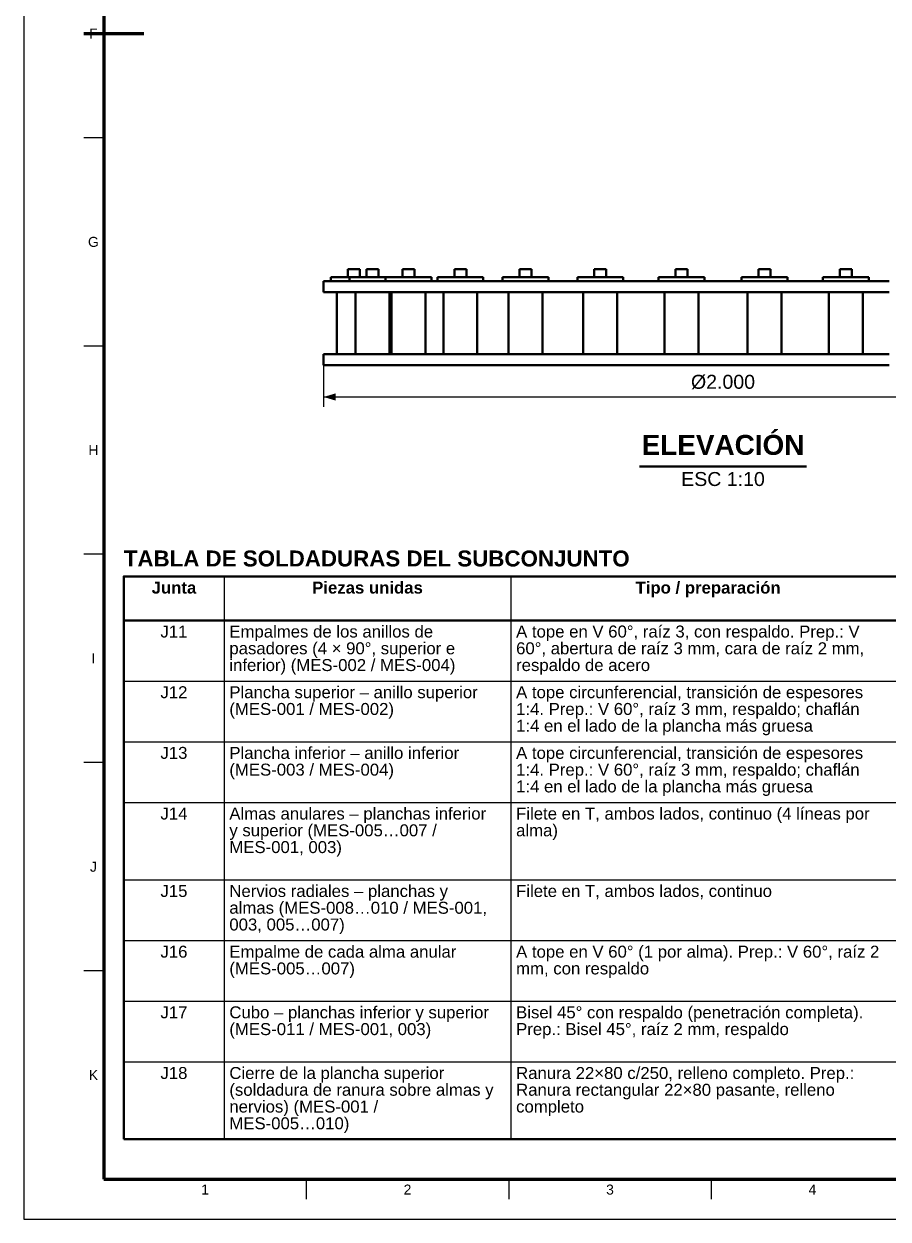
# Model space of a CAD drawing. Header units: millimetres. Extents: x 0 to 841, y 0 to 594.
# Drawn here: x 0 to 216.3, y 0 to 299.4 of the extents above; entities that cross this region are included whole.
import ezdxf
from ezdxf.enums import TextEntityAlignment as Align

# ---------------------------------------------------------------- set-up
doc = ezdxf.new("R2010")
doc.units = ezdxf.units.MM
for name, color, linetype, lineweight in [('COTA', 7, 'CONTINUOUS', 25), ('FINA', 7, 'CONTINUOUS', 25), ('MARCO', 7, 'CONTINUOUS', 70), ('TXT', 7, 'CONTINUOUS', 25), ('VIS', 7, 'CONTINUOUS', 50)]:
    doc.layers.add(name, color=color, linetype=linetype, lineweight=lineweight)
doc.styles.add('STD', font='LiberationSans-Regular.ttf')
doc.styles.add('STDB', font='LiberationSans-Bold.ttf')

msp = doc.modelspace()

# ---------------------------------------------------------------- linework, layer by layer
at = {"layer": 'COTA'}
for p, q in [((75.02, 215.16), (75.02, 203.46)), ((75.02, 205.96), (275.02, 205.96))]:
    msp.add_line(p, q, dxfattribs=at)
msp.add_solid([(75.02, 205.96), (78.02, 205.06), (78.02, 206.86)], dxfattribs=at)
at = {"layer": 'FINA'}
for p, q in [((20, 270.91), (15, 270.91)), ((20, 218.73), (15, 218.73)), ((20, 166.55), (15, 166.55)), ((50.13, 161), (50.13, 20)), ((121.92, 161), (121.92, 20)), ((25, 150), (646, 150)), ((25, 134.8), (646, 134.8)), ((25, 119.6), (646, 119.6)), ((20, 114.36), (15, 114.36)), ((25, 104.4), (646, 104.4)), ((25, 85), (646, 85)), ((25, 69.8), (646, 69.8)), ((20, 62.18), (15, 62.18)), ((25, 54.6), (646, 54.6)), ((25, 39.4), (646, 39.4)), ((70.69, 10), (70.69, 5)), ((121.38, 10), (121.38, 5)), ((172.06, 10), (172.06, 5))]:
    msp.add_line(p, q, dxfattribs=at)
msp.add_lwpolyline([(0, 0), (841, 0), (841, 594), (0, 594)], close=True, dxfattribs=at)
at = {"layer": 'MARCO'}
msp.add_line((15, 297), (30, 297), dxfattribs=at)
msp.add_lwpolyline([(20, 10), (831, 10), (831, 584), (20, 584)], close=True, dxfattribs=at)
at = {"layer": 'VIS'}
for p, q in [((154.09, 188.56), (195.95, 188.56)), ((25, 161), (25, 20)), ((25, 20), (646, 20))]:
    msp.add_line(p, q, dxfattribs=at)
for points in [[(81.1, 237.96), (81.22, 237.96), (81.34, 237.96), (81.46, 237.96), (81.58, 237.96), (81.7, 237.96), (81.82, 237.96), (81.94, 237.96), (82.06, 237.96), (82.18, 237.96), (82.3, 237.96), (82.42, 237.96), (82.54, 237.96), (82.66, 237.96), (82.78, 237.96), (82.9, 237.96), (83.02, 237.96), (83.14, 237.96), (83.26, 237.96), (83.38, 237.96), (83.5, 237.96), (83.62, 237.96), (83.74, 237.96), (83.86, 237.96), (83.98, 237.96), (84.1, 237.96)], [(81.1, 237.96), (81.1, 235.96)], [(81.1, 237.96), (81.1, 235.96)], [(84.1, 235.96), (84.1, 237.96)], [(84.1, 235.96), (84.1, 237.96)], [(85.74, 237.96), (85.86, 237.96), (85.98, 237.96), (86.1, 237.96), (86.22, 237.96), (86.34, 237.96), (86.46, 237.96), (86.58, 237.96), (86.7, 237.96), (86.82, 237.96), (86.94, 237.96), (87.06, 237.96), (87.18, 237.96), (87.3, 237.96), (87.42, 237.96), (87.54, 237.96), (87.66, 237.96), (87.78, 237.96), (87.9, 237.96), (88.02, 237.96), (88.14, 237.96), (88.26, 237.96), (88.38, 237.96), (88.5, 237.96), (88.62, 237.96), (88.74, 237.96)], [(85.74, 237.96), (85.74, 235.96)], [(88.74, 235.96), (88.74, 237.96)], [(94.77, 237.96), (94.89, 237.96), (95.01, 237.96), (95.13, 237.96), (95.25, 237.96), (95.37, 237.96), (95.49, 237.96), (95.61, 237.96), (95.73, 237.96), (95.85, 237.96), (95.97, 237.96), (96.09, 237.96), (96.21, 237.96), (96.33, 237.96), (96.45, 237.96), (96.57, 237.96), (96.69, 237.96), (96.81, 237.96), (96.93, 237.96), (97.05, 237.96), (97.17, 237.96), (97.29, 237.96), (97.41, 237.96), (97.53, 237.96), (97.65, 237.96), (97.77, 237.96)], [(94.77, 237.96), (94.77, 235.96)], [(97.77, 235.96), (97.77, 237.96)], [(107.76, 237.96), (107.88, 237.96), (108, 237.96), (108.12, 237.96), (108.24, 237.96), (108.36, 237.96), (108.48, 237.96), (108.6, 237.96), (108.72, 237.96), (108.84, 237.96), (108.96, 237.96), (109.08, 237.96), (109.2, 237.96), (109.32, 237.96), (109.44, 237.96), (109.56, 237.96), (109.68, 237.96), (109.8, 237.96), (109.92, 237.96), (110.04, 237.96), (110.16, 237.96), (110.28, 237.96), (110.4, 237.96), (110.52, 237.96), (110.64, 237.96), (110.76, 237.96)], [(107.76, 237.96), (107.76, 235.96)], [(110.76, 235.96), (110.76, 237.96)], [(124.04, 237.96), (124.16, 237.96), (124.28, 237.96), (124.4, 237.96), (124.52, 237.96), (124.64, 237.96), (124.76, 237.96), (124.88, 237.96), (125, 237.96), (125.12, 237.96), (125.24, 237.96), (125.36, 237.96), (125.48, 237.96), (125.6, 237.96), (125.72, 237.96), (125.84, 237.96), (125.96, 237.96), (126.08, 237.96), (126.2, 237.96), (126.32, 237.96), (126.44, 237.96), (126.56, 237.96), (126.68, 237.96), (126.8, 237.96), (126.92, 237.96), (127.04, 237.96)], [(124.04, 237.96), (124.04, 235.96)], [(127.04, 235.96), (127.04, 237.96)], [(142.8, 237.96), (142.92, 237.96), (143.04, 237.96), (143.16, 237.96), (143.28, 237.96), (143.4, 237.96), (143.52, 237.96), (143.64, 237.96), (143.76, 237.96), (143.88, 237.96), (144, 237.96), (144.12, 237.96), (144.24, 237.96), (144.36, 237.96), (144.48, 237.96), (144.6, 237.96), (144.72, 237.96), (144.84, 237.96), (144.96, 237.96), (145.08, 237.96), (145.2, 237.96), (145.32, 237.96), (145.44, 237.96), (145.56, 237.96), (145.68, 237.96), (145.8, 237.96)], [(142.8, 237.96), (142.8, 235.96)], [(145.8, 235.96), (145.8, 237.96)], [(163.11, 237.96), (163.23, 237.96), (163.35, 237.96), (163.47, 237.96), (163.59, 237.96), (163.71, 237.96), (163.83, 237.96), (163.95, 237.96), (164.07, 237.96), (164.19, 237.96), (164.31, 237.96), (164.43, 237.96), (164.55, 237.96), (164.67, 237.96), (164.79, 237.96), (164.91, 237.96), (165.03, 237.96), (165.15, 237.96), (165.27, 237.96), (165.39, 237.96), (165.51, 237.96), (165.63, 237.96), (165.75, 237.96), (165.87, 237.96), (165.99, 237.96), (166.11, 237.96)], [(163.11, 237.96), (163.11, 235.96)], [(166.11, 235.96), (166.11, 237.96)], [(183.93, 237.96), (184.05, 237.96), (184.17, 237.96), (184.29, 237.96), (184.41, 237.96), (184.53, 237.96), (184.65, 237.96), (184.77, 237.96), (184.89, 237.96), (185.01, 237.96), (185.13, 237.96), (185.25, 237.96), (185.37, 237.96), (185.49, 237.96), (185.61, 237.96), (185.73, 237.96), (185.85, 237.96), (185.97, 237.96), (186.09, 237.96), (186.21, 237.96), (186.33, 237.96), (186.45, 237.96), (186.57, 237.96), (186.69, 237.96), (186.81, 237.96), (186.93, 237.96)], [(183.93, 237.96), (183.93, 235.96)], [(186.93, 235.96), (186.93, 237.96)], [(204.24, 237.96), (204.36, 237.96), (204.48, 237.96), (204.6, 237.96), (204.72, 237.96), (204.84, 237.96), (204.96, 237.96), (205.08, 237.96), (205.2, 237.96), (205.32, 237.96), (205.44, 237.96), (205.56, 237.96), (205.68, 237.96), (205.8, 237.96), (205.92, 237.96), (206.04, 237.96), (206.16, 237.96), (206.28, 237.96), (206.4, 237.96), (206.52, 237.96), (206.64, 237.96), (206.76, 237.96), (206.88, 237.96), (207, 237.96), (207.12, 237.96), (207.24, 237.96)], [(204.24, 237.96), (204.24, 235.96)], [(207.24, 235.96), (207.24, 237.96)], [(75.02, 234.96), (75.42, 234.96), (75.82, 234.96), (76.22, 234.96), (76.62, 234.96), (77.02, 234.96), (77.42, 234.96), (77.82, 234.96), (78.22, 234.96), (78.62, 234.96), (79.02, 234.96), (79.42, 234.96), (79.82, 234.96), (80.22, 234.96), (80.62, 234.96), (81.02, 234.96), (81.42, 234.96), (81.82, 234.96), (82.22, 234.96), (82.62, 234.96), (83.02, 234.96), (83.42, 234.96), (83.82, 234.96), (84.22, 234.96), (84.62, 234.96), (85.02, 234.96), (85.42, 234.96), (85.82, 234.96), (86.22, 234.96), (86.62, 234.96), (87.02, 234.96), (87.42, 234.96), (87.82, 234.96), (88.22, 234.96), (88.62, 234.96), (89.02, 234.96), (89.42, 234.96), (89.82, 234.96), (90.22, 234.96), (90.62, 234.96), (91.02, 234.96), (91.42, 234.96), (91.82, 234.96), (92.22, 234.96), (92.62, 234.96), (93.02, 234.96), (93.42, 234.96), (93.82, 234.96), (94.22, 234.96), (94.62, 234.96), (95.02, 234.96), (95.42, 234.96), (95.82, 234.96), (96.22, 234.96), (96.62, 234.96), (97.02, 234.96), (97.42, 234.96), (97.82, 234.96), (98.22, 234.96), (98.62, 234.96), (99.02, 234.96), (99.42, 234.96), (99.82, 234.96), (100.22, 234.96), (100.62, 234.96), (101.02, 234.96), (101.42, 234.96), (101.82, 234.96), (102.22, 234.96), (102.62, 234.96), (103.02, 234.96), (103.42, 234.96), (103.82, 234.96), (104.22, 234.96), (104.62, 234.96), (105.02, 234.96), (105.42, 234.96), (105.82, 234.96), (106.22, 234.96), (106.62, 234.96), (107.02, 234.96), (107.42, 234.96), (107.82, 234.96), (108.22, 234.96), (108.62, 234.96), (109.02, 234.96), (109.42, 234.96), (109.82, 234.96), (110.22, 234.96), (110.62, 234.96), (111.02, 234.96), (111.42, 234.96), (111.82, 234.96), (112.22, 234.96), (112.62, 234.96), (113.02, 234.96), (113.42, 234.96), (113.82, 234.96), (114.22, 234.96), (114.62, 234.96), (115.02, 234.96), (115.42, 234.96), (115.82, 234.96), (116.22, 234.96), (116.62, 234.96), (117.02, 234.96), (117.42, 234.96), (117.82, 234.96), (118.22, 234.96), (118.62, 234.96), (119.02, 234.96), (119.42, 234.96), (119.82, 234.96), (120.22, 234.96), (120.62, 234.96), (121.02, 234.96), (121.42, 234.96), (121.82, 234.96), (122.22, 234.96), (122.62, 234.96), (123.02, 234.96), (123.42, 234.96), (123.82, 234.96), (124.22, 234.96), (124.62, 234.96), (125.02, 234.96), (125.42, 234.96), (125.82, 234.96), (126.22, 234.96), (126.62, 234.96), (127.02, 234.96), (127.42, 234.96), (127.82, 234.96), (128.22, 234.96), (128.62, 234.96), (129.02, 234.96), (129.42, 234.96), (129.82, 234.96), (130.22, 234.96), (130.62, 234.96), (131.02, 234.96), (131.42, 234.96), (131.82, 234.96), (132.22, 234.96), (132.62, 234.96), (133.02, 234.96), (133.42, 234.96), (133.82, 234.96), (134.22, 234.96), (134.62, 234.96), (135.02, 234.96), (135.42, 234.96), (135.82, 234.96), (136.22, 234.96), (136.62, 234.96), (137.02, 234.96), (137.42, 234.96), (137.82, 234.96), (138.22, 234.96), (138.62, 234.96), (139.02, 234.96), (139.42, 234.96), (139.82, 234.96), (140.22, 234.96), (140.62, 234.96), (141.02, 234.96), (141.42, 234.96), (141.82, 234.96), (142.22, 234.96), (142.62, 234.96), (143.02, 234.96), (143.42, 234.96), (143.82, 234.96), (144.22, 234.96), (144.62, 234.96), (145.02, 234.96), (145.42, 234.96), (145.82, 234.96), (146.22, 234.96), (146.62, 234.96), (147.02, 234.96), (147.42, 234.96), (147.82, 234.96), (148.22, 234.96), (148.62, 234.96), (149.02, 234.96), (149.42, 234.96), (149.82, 234.96), (150.22, 234.96), (150.62, 234.96), (151.02, 234.96), (151.42, 234.96), (151.82, 234.96), (152.22, 234.96), (152.62, 234.96), (153.02, 234.96), (153.42, 234.96), (153.82, 234.96), (154.22, 234.96), (154.62, 234.96), (155.02, 234.96), (155.42, 234.96), (155.82, 234.96), (156.22, 234.96), (156.62, 234.96), (157.02, 234.96), (157.42, 234.96), (157.82, 234.96), (158.22, 234.96), (158.62, 234.96), (159.02, 234.96), (159.42, 234.96), (159.82, 234.96), (160.22, 234.96), (160.62, 234.96), (161.02, 234.96), (161.42, 234.96), (161.82, 234.96), (162.22, 234.96), (162.62, 234.96), (163.02, 234.96), (163.42, 234.96), (163.82, 234.96), (164.22, 234.96), (164.62, 234.96), (165.02, 234.96), (165.42, 234.96), (165.82, 234.96), (166.22, 234.96), (166.62, 234.96), (167.02, 234.96), (167.42, 234.96), (167.82, 234.96), (168.22, 234.96), (168.62, 234.96), (169.02, 234.96), (169.42, 234.96), (169.82, 234.96), (170.22, 234.96), (170.62, 234.96), (171.02, 234.96), (171.42, 234.96), (171.82, 234.96), (172.22, 234.96), (172.62, 234.96), (173.02, 234.96), (173.42, 234.96), (173.82, 234.96), (174.22, 234.96), (174.62, 234.96), (175.02, 234.96), (175.42, 234.96), (175.82, 234.96), (176.22, 234.96), (176.62, 234.96), (177.02, 234.96), (177.42, 234.96), (177.82, 234.96), (178.22, 234.96), (178.62, 234.96), (179.02, 234.96), (179.42, 234.96), (179.82, 234.96), (180.22, 234.96), (180.62, 234.96), (181.02, 234.96), (181.42, 234.96), (181.82, 234.96), (182.22, 234.96), (182.62, 234.96), (183.02, 234.96), (183.42, 234.96), (183.82, 234.96), (184.22, 234.96), (184.62, 234.96), (185.02, 234.96), (185.42, 234.96), (185.82, 234.96), (186.22, 234.96), (186.62, 234.96), (187.02, 234.96), (187.42, 234.96), (187.82, 234.96), (188.22, 234.96), (188.62, 234.96), (189.02, 234.96), (189.42, 234.96), (189.82, 234.96), (190.22, 234.96), (190.62, 234.96), (191.02, 234.96), (191.42, 234.96), (191.82, 234.96), (192.22, 234.96), (192.62, 234.96), (193.02, 234.96), (193.42, 234.96), (193.82, 234.96), (194.22, 234.96), (194.62, 234.96), (195.02, 234.96), (195.42, 234.96), (195.82, 234.96), (196.22, 234.96), (196.62, 234.96), (197.02, 234.96), (197.42, 234.96), (197.82, 234.96), (198.22, 234.96), (198.62, 234.96), (199.02, 234.96), (199.42, 234.96), (199.82, 234.96), (200.22, 234.96), (200.62, 234.96), (201.02, 234.96), (201.42, 234.96), (201.82, 234.96), (202.22, 234.96), (202.62, 234.96), (203.02, 234.96), (203.42, 234.96), (203.82, 234.96), (204.22, 234.96), (204.62, 234.96), (205.02, 234.96), (205.42, 234.96), (205.82, 234.96), (206.22, 234.96), (206.62, 234.96), (207.02, 234.96), (207.42, 234.96), (207.82, 234.96), (208.22, 234.96), (208.62, 234.96), (209.02, 234.96), (209.42, 234.96), (209.82, 234.96), (210.22, 234.96), (210.62, 234.96), (211.02, 234.96), (211.42, 234.96), (211.82, 234.96), (212.22, 234.96), (212.62, 234.96), (213.02, 234.96), (213.42, 234.96), (213.82, 234.96), (214.22, 234.96), (214.62, 234.96), (215.02, 234.96), (215.42, 234.96), (215.82, 234.96), (216.22, 234.96), (216.62, 234.96)], [(75.02, 234.96), (75.02, 232.26)], [(76.85, 235.96), (76.98, 235.96), (77.1, 235.96), (77.22, 235.96), (77.34, 235.96), (77.46, 235.96), (77.59, 235.96), (77.71, 235.96), (77.83, 235.96), (77.95, 235.96), (78.07, 235.96), (78.2, 235.96), (78.32, 235.96), (78.44, 235.96), (78.56, 235.96), (78.68, 235.96), (78.81, 235.96), (78.93, 235.96), (79.05, 235.96), (79.17, 235.96), (79.29, 235.96), (79.42, 235.96), (79.54, 235.96), (79.66, 235.96), (79.78, 235.96), (79.9, 235.96), (80.03, 235.96), (80.15, 235.96), (80.27, 235.96), (80.39, 235.96), (80.51, 235.96), (80.64, 235.96), (80.76, 235.96), (80.88, 235.96), (81, 235.96), (81.12, 235.96), (81.24, 235.96), (81.37, 235.96), (81.49, 235.96)], [(76.85, 235.96), (76.85, 234.96)], [(76.85, 235.96), (76.85, 234.96)], [(81.49, 235.96), (81.61, 235.96), (81.73, 235.96), (81.85, 235.96), (81.97, 235.96), (82.09, 235.96), (82.21, 235.96), (82.33, 235.96), (82.45, 235.96), (82.57, 235.96), (82.69, 235.96), (82.81, 235.96), (82.93, 235.96), (83.05, 235.96), (83.18, 235.96), (83.3, 235.96), (83.42, 235.96), (83.54, 235.96), (83.66, 235.96), (83.78, 235.96), (83.9, 235.96), (84.02, 235.96), (84.14, 235.96), (84.26, 235.96), (84.38, 235.96), (84.5, 235.96), (84.62, 235.96), (84.74, 235.96), (84.86, 235.96), (84.98, 235.96), (85.1, 235.96), (85.22, 235.96), (85.34, 235.96), (85.46, 235.96), (85.58, 235.96), (85.71, 235.96), (85.83, 235.96), (85.95, 235.96), (86.07, 235.96), (86.19, 235.96), (86.31, 235.96), (86.43, 235.96), (86.55, 235.96), (86.67, 235.96), (86.79, 235.96), (86.91, 235.96), (87.03, 235.96), (87.15, 235.96), (87.27, 235.96), (87.39, 235.96), (87.51, 235.96), (87.63, 235.96), (87.75, 235.96), (87.87, 235.96), (87.99, 235.96), (88.11, 235.96), (88.24, 235.96), (88.36, 235.96), (88.48, 235.96), (88.6, 235.96), (88.72, 235.96), (88.84, 235.96), (88.96, 235.96), (89.08, 235.96), (89.2, 235.96), (89.32, 235.96), (89.44, 235.96), (89.56, 235.96), (89.68, 235.96), (89.8, 235.96), (89.92, 235.96), (90.04, 235.96), (90.16, 235.96), (90.28, 235.96), (90.4, 235.96), (90.52, 235.96)], [(81.49, 235.96), (81.49, 234.96)], [(90.52, 235.96), (90.65, 235.96), (90.77, 235.96), (90.89, 235.96), (91.01, 235.96), (91.13, 235.96), (91.25, 235.96), (91.37, 235.96), (91.49, 235.96), (91.61, 235.96), (91.74, 235.96), (91.86, 235.96), (91.98, 235.96), (92.1, 235.96), (92.22, 235.96), (92.34, 235.96), (92.46, 235.96), (92.58, 235.96), (92.7, 235.96), (92.82, 235.96), (92.95, 235.96), (93.07, 235.96), (93.19, 235.96), (93.31, 235.96), (93.43, 235.96), (93.55, 235.96), (93.67, 235.96), (93.79, 235.96), (93.91, 235.96), (94.04, 235.96), (94.16, 235.96), (94.28, 235.96), (94.4, 235.96), (94.52, 235.96), (94.64, 235.96), (94.76, 235.96), (94.88, 235.96), (95, 235.96), (95.12, 235.96), (95.25, 235.96), (95.37, 235.96), (95.49, 235.96), (95.61, 235.96), (95.73, 235.96), (95.85, 235.96), (95.97, 235.96), (96.09, 235.96), (96.21, 235.96), (96.34, 235.96), (96.46, 235.96), (96.58, 235.96), (96.7, 235.96), (96.82, 235.96), (96.94, 235.96), (97.06, 235.96), (97.18, 235.96), (97.3, 235.96), (97.42, 235.96), (97.55, 235.96), (97.67, 235.96), (97.79, 235.96), (97.91, 235.96), (98.03, 235.96), (98.15, 235.96), (98.27, 235.96), (98.39, 235.96), (98.51, 235.96), (98.64, 235.96), (98.76, 235.96), (98.88, 235.96), (99, 235.96), (99.12, 235.96), (99.24, 235.96), (99.36, 235.96), (99.48, 235.96), (99.6, 235.96), (99.72, 235.96), (99.85, 235.96), (99.97, 235.96), (100.09, 235.96), (100.21, 235.96), (100.33, 235.96), (100.45, 235.96), (100.57, 235.96), (100.69, 235.96), (100.81, 235.96), (100.94, 235.96), (101.06, 235.96), (101.18, 235.96), (101.3, 235.96), (101.42, 235.96), (101.54, 235.96), (101.66, 235.96), (101.78, 235.96), (101.9, 235.96), (102.02, 235.96)], [(90.52, 235.96), (90.52, 234.96)], [(102.02, 234.96), (102.02, 235.96)], [(103.51, 235.96), (103.63, 235.96), (103.75, 235.96), (103.87, 235.96), (103.99, 235.96), (104.11, 235.96), (104.24, 235.96), (104.36, 235.96), (104.48, 235.96), (104.6, 235.96), (104.72, 235.96), (104.84, 235.96), (104.96, 235.96), (105.08, 235.96), (105.2, 235.96), (105.32, 235.96), (105.45, 235.96), (105.57, 235.96), (105.69, 235.96), (105.81, 235.96), (105.93, 235.96), (106.05, 235.96), (106.17, 235.96), (106.29, 235.96), (106.41, 235.96), (106.54, 235.96), (106.66, 235.96), (106.78, 235.96), (106.9, 235.96), (107.02, 235.96), (107.14, 235.96), (107.26, 235.96), (107.38, 235.96), (107.5, 235.96), (107.62, 235.96), (107.75, 235.96), (107.87, 235.96), (107.99, 235.96), (108.11, 235.96), (108.23, 235.96), (108.35, 235.96), (108.47, 235.96), (108.59, 235.96), (108.71, 235.96), (108.84, 235.96), (108.96, 235.96), (109.08, 235.96), (109.2, 235.96), (109.32, 235.96), (109.44, 235.96), (109.56, 235.96), (109.68, 235.96), (109.8, 235.96), (109.92, 235.96), (110.05, 235.96), (110.17, 235.96), (110.29, 235.96), (110.41, 235.96), (110.53, 235.96), (110.65, 235.96), (110.77, 235.96), (110.89, 235.96), (111.01, 235.96), (111.14, 235.96), (111.26, 235.96), (111.38, 235.96), (111.5, 235.96), (111.62, 235.96), (111.74, 235.96), (111.86, 235.96), (111.98, 235.96), (112.1, 235.96), (112.22, 235.96), (112.35, 235.96), (112.47, 235.96), (112.59, 235.96), (112.71, 235.96), (112.83, 235.96), (112.95, 235.96), (113.07, 235.96), (113.19, 235.96), (113.31, 235.96), (113.44, 235.96), (113.56, 235.96), (113.68, 235.96), (113.8, 235.96), (113.92, 235.96), (114.04, 235.96), (114.16, 235.96), (114.28, 235.96), (114.4, 235.96), (114.52, 235.96), (114.65, 235.96), (114.77, 235.96), (114.89, 235.96), (115.01, 235.96)], [(103.51, 235.96), (103.51, 234.96)], [(115.01, 234.96), (115.01, 235.96)], [(119.79, 235.96), (119.91, 235.96), (120.03, 235.96), (120.15, 235.96), (120.28, 235.96), (120.4, 235.96), (120.52, 235.96), (120.64, 235.96), (120.76, 235.96), (120.88, 235.96), (121, 235.96), (121.12, 235.96), (121.24, 235.96), (121.36, 235.96), (121.49, 235.96), (121.61, 235.96), (121.73, 235.96), (121.85, 235.96), (121.97, 235.96), (122.09, 235.96), (122.21, 235.96), (122.33, 235.96), (122.45, 235.96), (122.58, 235.96), (122.7, 235.96), (122.82, 235.96), (122.94, 235.96), (123.06, 235.96), (123.18, 235.96), (123.3, 235.96), (123.42, 235.96), (123.54, 235.96), (123.66, 235.96), (123.79, 235.96), (123.91, 235.96), (124.03, 235.96), (124.15, 235.96), (124.27, 235.96), (124.39, 235.96), (124.51, 235.96), (124.63, 235.96), (124.75, 235.96), (124.88, 235.96), (125, 235.96), (125.12, 235.96), (125.24, 235.96), (125.36, 235.96), (125.48, 235.96), (125.6, 235.96), (125.72, 235.96), (125.84, 235.96), (125.96, 235.96), (126.09, 235.96), (126.21, 235.96), (126.33, 235.96), (126.45, 235.96), (126.57, 235.96), (126.69, 235.96), (126.81, 235.96), (126.93, 235.96), (127.05, 235.96), (127.18, 235.96), (127.3, 235.96), (127.42, 235.96), (127.54, 235.96), (127.66, 235.96), (127.78, 235.96), (127.9, 235.96), (128.02, 235.96), (128.14, 235.96), (128.26, 235.96), (128.39, 235.96), (128.51, 235.96), (128.63, 235.96), (128.75, 235.96), (128.87, 235.96), (128.99, 235.96), (129.11, 235.96), (129.23, 235.96), (129.35, 235.96), (129.48, 235.96), (129.6, 235.96), (129.72, 235.96), (129.84, 235.96), (129.96, 235.96), (130.08, 235.96), (130.2, 235.96), (130.32, 235.96), (130.44, 235.96), (130.56, 235.96), (130.69, 235.96), (130.81, 235.96), (130.93, 235.96), (131.05, 235.96), (131.17, 235.96), (131.29, 235.96)], [(119.79, 235.96), (119.79, 234.96)], [(131.29, 234.96), (131.29, 235.96)], [(138.55, 235.96), (138.67, 235.96), (138.8, 235.96), (138.92, 235.96), (139.04, 235.96), (139.16, 235.96), (139.28, 235.96), (139.4, 235.96), (139.52, 235.96), (139.64, 235.96), (139.76, 235.96), (139.89, 235.96), (140.01, 235.96), (140.13, 235.96), (140.25, 235.96), (140.37, 235.96), (140.49, 235.96), (140.61, 235.96), (140.73, 235.96), (140.85, 235.96), (140.97, 235.96), (141.1, 235.96), (141.22, 235.96), (141.34, 235.96), (141.46, 235.96), (141.58, 235.96), (141.7, 235.96), (141.82, 235.96), (141.94, 235.96), (142.06, 235.96), (142.19, 235.96), (142.31, 235.96), (142.43, 235.96), (142.55, 235.96), (142.67, 235.96), (142.79, 235.96), (142.91, 235.96), (143.03, 235.96), (143.15, 235.96), (143.27, 235.96), (143.4, 235.96), (143.52, 235.96), (143.64, 235.96), (143.76, 235.96), (143.88, 235.96), (144, 235.96), (144.12, 235.96), (144.24, 235.96), (144.36, 235.96), (144.49, 235.96), (144.61, 235.96), (144.73, 235.96), (144.85, 235.96), (144.97, 235.96), (145.09, 235.96), (145.21, 235.96), (145.33, 235.96), (145.45, 235.96), (145.57, 235.96), (145.7, 235.96), (145.82, 235.96), (145.94, 235.96), (146.06, 235.96), (146.18, 235.96), (146.3, 235.96), (146.42, 235.96), (146.54, 235.96), (146.66, 235.96), (146.79, 235.96), (146.91, 235.96), (147.03, 235.96), (147.15, 235.96), (147.27, 235.96), (147.39, 235.96), (147.51, 235.96), (147.63, 235.96), (147.75, 235.96), (147.87, 235.96), (148, 235.96), (148.12, 235.96), (148.24, 235.96), (148.36, 235.96), (148.48, 235.96), (148.6, 235.96), (148.72, 235.96), (148.84, 235.96), (148.96, 235.96), (149.09, 235.96), (149.21, 235.96), (149.33, 235.96), (149.45, 235.96), (149.57, 235.96), (149.69, 235.96), (149.81, 235.96), (149.93, 235.96), (150.05, 235.96)], [(138.55, 235.96), (138.55, 234.96)], [(150.05, 234.96), (150.05, 235.96)], [(158.86, 235.96), (158.98, 235.96), (159.1, 235.96), (159.22, 235.96), (159.34, 235.96), (159.46, 235.96), (159.58, 235.96), (159.7, 235.96), (159.83, 235.96), (159.95, 235.96), (160.07, 235.96), (160.19, 235.96), (160.31, 235.96), (160.43, 235.96), (160.55, 235.96), (160.67, 235.96), (160.79, 235.96), (160.92, 235.96), (161.04, 235.96), (161.16, 235.96), (161.28, 235.96), (161.4, 235.96), (161.52, 235.96), (161.64, 235.96), (161.76, 235.96), (161.88, 235.96), (162, 235.96), (162.13, 235.96), (162.25, 235.96), (162.37, 235.96), (162.49, 235.96), (162.61, 235.96), (162.73, 235.96), (162.85, 235.96), (162.97, 235.96), (163.09, 235.96), (163.22, 235.96), (163.34, 235.96), (163.46, 235.96), (163.58, 235.96), (163.7, 235.96), (163.82, 235.96), (163.94, 235.96), (164.06, 235.96), (164.18, 235.96), (164.3, 235.96), (164.43, 235.96), (164.55, 235.96), (164.67, 235.96), (164.79, 235.96), (164.91, 235.96), (165.03, 235.96), (165.15, 235.96), (165.27, 235.96), (165.39, 235.96), (165.52, 235.96), (165.64, 235.96), (165.76, 235.96), (165.88, 235.96), (166, 235.96), (166.12, 235.96), (166.24, 235.96), (166.36, 235.96), (166.48, 235.96), (166.6, 235.96), (166.73, 235.96), (166.85, 235.96), (166.97, 235.96), (167.09, 235.96), (167.21, 235.96), (167.33, 235.96), (167.45, 235.96), (167.57, 235.96), (167.69, 235.96), (167.82, 235.96), (167.94, 235.96), (168.06, 235.96), (168.18, 235.96), (168.3, 235.96), (168.42, 235.96), (168.54, 235.96), (168.66, 235.96), (168.78, 235.96), (168.9, 235.96), (169.03, 235.96), (169.15, 235.96), (169.27, 235.96), (169.39, 235.96), (169.51, 235.96), (169.63, 235.96), (169.75, 235.96), (169.87, 235.96), (169.99, 235.96), (170.12, 235.96), (170.24, 235.96), (170.36, 235.96)], [(158.86, 235.96), (158.86, 234.96)], [(170.36, 234.96), (170.36, 235.96)], [(179.68, 235.96), (179.8, 235.96), (179.92, 235.96), (180.05, 235.96), (180.17, 235.96), (180.29, 235.96), (180.41, 235.96), (180.53, 235.96), (180.65, 235.96), (180.77, 235.96), (180.89, 235.96), (181.01, 235.96), (181.14, 235.96), (181.26, 235.96), (181.38, 235.96), (181.5, 235.96), (181.62, 235.96), (181.74, 235.96), (181.86, 235.96), (181.98, 235.96), (182.1, 235.96), (182.22, 235.96), (182.35, 235.96), (182.47, 235.96), (182.59, 235.96), (182.71, 235.96), (182.83, 235.96), (182.95, 235.96), (183.07, 235.96), (183.19, 235.96), (183.31, 235.96), (183.44, 235.96), (183.56, 235.96), (183.68, 235.96), (183.8, 235.96), (183.92, 235.96), (184.04, 235.96), (184.16, 235.96), (184.28, 235.96), (184.4, 235.96), (184.52, 235.96), (184.65, 235.96), (184.77, 235.96), (184.89, 235.96), (185.01, 235.96), (185.13, 235.96), (185.25, 235.96), (185.37, 235.96), (185.49, 235.96), (185.61, 235.96), (185.74, 235.96), (185.86, 235.96), (185.98, 235.96), (186.1, 235.96), (186.22, 235.96), (186.34, 235.96), (186.46, 235.96), (186.58, 235.96), (186.7, 235.96), (186.82, 235.96), (186.95, 235.96), (187.07, 235.96), (187.19, 235.96), (187.31, 235.96), (187.43, 235.96), (187.55, 235.96), (187.67, 235.96), (187.79, 235.96), (187.91, 235.96), (188.04, 235.96), (188.16, 235.96), (188.28, 235.96), (188.4, 235.96), (188.52, 235.96), (188.64, 235.96), (188.76, 235.96), (188.88, 235.96), (189, 235.96), (189.12, 235.96), (189.25, 235.96), (189.37, 235.96), (189.49, 235.96), (189.61, 235.96), (189.73, 235.96), (189.85, 235.96), (189.97, 235.96), (190.09, 235.96), (190.21, 235.96), (190.34, 235.96), (190.46, 235.96), (190.58, 235.96), (190.7, 235.96), (190.82, 235.96), (190.94, 235.96), (191.06, 235.96), (191.18, 235.96)], [(179.68, 235.96), (179.68, 234.96)], [(191.18, 234.96), (191.18, 235.96)], [(199.99, 235.96), (200.11, 235.96), (200.23, 235.96), (200.35, 235.96), (200.47, 235.96), (200.59, 235.96), (200.71, 235.96), (200.83, 235.96), (200.95, 235.96), (201.08, 235.96), (201.2, 235.96), (201.32, 235.96), (201.44, 235.96), (201.56, 235.96), (201.68, 235.96), (201.8, 235.96), (201.92, 235.96), (202.04, 235.96), (202.16, 235.96), (202.29, 235.96), (202.41, 235.96), (202.53, 235.96), (202.65, 235.96), (202.77, 235.96), (202.89, 235.96), (203.01, 235.96), (203.13, 235.96), (203.25, 235.96), (203.38, 235.96), (203.5, 235.96), (203.62, 235.96), (203.74, 235.96), (203.86, 235.96), (203.98, 235.96), (204.1, 235.96), (204.22, 235.96), (204.34, 235.96), (204.46, 235.96), (204.59, 235.96), (204.71, 235.96), (204.83, 235.96), (204.95, 235.96), (205.07, 235.96), (205.19, 235.96), (205.31, 235.96), (205.43, 235.96), (205.55, 235.96), (205.68, 235.96), (205.8, 235.96), (205.92, 235.96), (206.04, 235.96), (206.16, 235.96), (206.28, 235.96), (206.4, 235.96), (206.52, 235.96), (206.64, 235.96), (206.76, 235.96), (206.89, 235.96), (207.01, 235.96), (207.13, 235.96), (207.25, 235.96), (207.37, 235.96), (207.49, 235.96), (207.61, 235.96), (207.73, 235.96), (207.85, 235.96), (207.98, 235.96), (208.1, 235.96), (208.22, 235.96), (208.34, 235.96), (208.46, 235.96), (208.58, 235.96), (208.7, 235.96), (208.82, 235.96), (208.94, 235.96), (209.06, 235.96), (209.19, 235.96), (209.31, 235.96), (209.43, 235.96), (209.55, 235.96), (209.67, 235.96), (209.79, 235.96), (209.91, 235.96), (210.03, 235.96), (210.15, 235.96), (210.28, 235.96), (210.4, 235.96), (210.52, 235.96), (210.64, 235.96), (210.76, 235.96), (210.88, 235.96), (211, 235.96), (211.12, 235.96), (211.24, 235.96), (211.36, 235.96), (211.49, 235.96)], [(199.99, 235.96), (199.99, 234.96)], [(211.49, 234.96), (211.49, 235.96)], [(75.02, 232.26), (75.42, 232.26), (75.82, 232.26), (76.22, 232.26), (76.62, 232.26), (77.02, 232.26), (77.42, 232.26), (77.82, 232.26), (78.22, 232.26), (78.62, 232.26), (79.02, 232.26), (79.42, 232.26), (79.82, 232.26), (80.22, 232.26), (80.62, 232.26), (81.02, 232.26), (81.42, 232.26), (81.82, 232.26), (82.22, 232.26), (82.62, 232.26), (83.02, 232.26), (83.42, 232.26), (83.82, 232.26), (84.22, 232.26), (84.62, 232.26), (85.02, 232.26), (85.42, 232.26), (85.82, 232.26), (86.22, 232.26), (86.62, 232.26), (87.02, 232.26), (87.42, 232.26), (87.82, 232.26), (88.22, 232.26), (88.62, 232.26), (89.02, 232.26), (89.42, 232.26), (89.82, 232.26), (90.22, 232.26), (90.62, 232.26), (91.02, 232.26), (91.42, 232.26), (91.82, 232.26), (92.22, 232.26), (92.62, 232.26), (93.02, 232.26), (93.42, 232.26), (93.82, 232.26), (94.22, 232.26), (94.62, 232.26), (95.02, 232.26), (95.42, 232.26), (95.82, 232.26), (96.22, 232.26), (96.62, 232.26), (97.02, 232.26), (97.42, 232.26), (97.82, 232.26), (98.22, 232.26), (98.62, 232.26), (99.02, 232.26), (99.42, 232.26), (99.82, 232.26), (100.22, 232.26), (100.62, 232.26), (101.02, 232.26), (101.42, 232.26), (101.82, 232.26), (102.22, 232.26), (102.62, 232.26), (103.02, 232.26), (103.42, 232.26), (103.82, 232.26), (104.22, 232.26), (104.62, 232.26), (105.02, 232.26), (105.42, 232.26), (105.82, 232.26), (106.22, 232.26), (106.62, 232.26), (107.02, 232.26), (107.42, 232.26), (107.82, 232.26), (108.22, 232.26), (108.62, 232.26), (109.02, 232.26), (109.42, 232.26), (109.82, 232.26), (110.22, 232.26), (110.62, 232.26), (111.02, 232.26), (111.42, 232.26), (111.82, 232.26), (112.22, 232.26), (112.62, 232.26), (113.02, 232.26), (113.42, 232.26), (113.82, 232.26), (114.22, 232.26), (114.62, 232.26), (115.02, 232.26), (115.42, 232.26), (115.82, 232.26), (116.22, 232.26), (116.62, 232.26), (117.02, 232.26), (117.42, 232.26), (117.82, 232.26), (118.22, 232.26), (118.62, 232.26), (119.02, 232.26), (119.42, 232.26), (119.82, 232.26), (120.22, 232.26), (120.62, 232.26), (121.02, 232.26), (121.42, 232.26), (121.82, 232.26), (122.22, 232.26), (122.62, 232.26), (123.02, 232.26), (123.42, 232.26), (123.82, 232.26), (124.22, 232.26), (124.62, 232.26), (125.02, 232.26), (125.42, 232.26), (125.82, 232.26), (126.22, 232.26), (126.62, 232.26), (127.02, 232.26), (127.42, 232.26), (127.82, 232.26), (128.22, 232.26), (128.62, 232.26), (129.02, 232.26), (129.42, 232.26), (129.82, 232.26), (130.22, 232.26), (130.62, 232.26), (131.02, 232.26), (131.42, 232.26), (131.82, 232.26), (132.22, 232.26), (132.62, 232.26), (133.02, 232.26), (133.42, 232.26), (133.82, 232.26), (134.22, 232.26), (134.62, 232.26), (135.02, 232.26), (135.42, 232.26), (135.82, 232.26), (136.22, 232.26), (136.62, 232.26), (137.02, 232.26), (137.42, 232.26), (137.82, 232.26), (138.22, 232.26), (138.62, 232.26), (139.02, 232.26), (139.42, 232.26), (139.82, 232.26), (140.22, 232.26), (140.62, 232.26), (141.02, 232.26), (141.42, 232.26), (141.82, 232.26), (142.22, 232.26), (142.62, 232.26), (143.02, 232.26), (143.42, 232.26), (143.82, 232.26), (144.22, 232.26), (144.62, 232.26), (145.02, 232.26), (145.42, 232.26), (145.82, 232.26), (146.22, 232.26), (146.62, 232.26), (147.02, 232.26), (147.42, 232.26), (147.82, 232.26), (148.22, 232.26), (148.62, 232.26), (149.02, 232.26), (149.42, 232.26), (149.82, 232.26), (150.22, 232.26), (150.62, 232.26), (151.02, 232.26), (151.42, 232.26), (151.82, 232.26), (152.22, 232.26), (152.62, 232.26), (153.02, 232.26), (153.42, 232.26), (153.82, 232.26), (154.22, 232.26), (154.62, 232.26), (155.02, 232.26), (155.42, 232.26), (155.82, 232.26), (156.22, 232.26), (156.62, 232.26), (157.02, 232.26), (157.42, 232.26), (157.82, 232.26), (158.22, 232.26), (158.62, 232.26), (159.02, 232.26), (159.42, 232.26), (159.82, 232.26), (160.22, 232.26), (160.62, 232.26), (161.02, 232.26), (161.42, 232.26), (161.82, 232.26), (162.22, 232.26), (162.62, 232.26), (163.02, 232.26), (163.42, 232.26), (163.82, 232.26), (164.22, 232.26), (164.62, 232.26), (165.02, 232.26), (165.42, 232.26), (165.82, 232.26), (166.22, 232.26), (166.62, 232.26), (167.02, 232.26), (167.42, 232.26), (167.82, 232.26), (168.22, 232.26), (168.62, 232.26), (169.02, 232.26), (169.42, 232.26), (169.82, 232.26), (170.22, 232.26), (170.62, 232.26), (171.02, 232.26), (171.42, 232.26), (171.82, 232.26), (172.22, 232.26), (172.62, 232.26), (173.02, 232.26), (173.42, 232.26), (173.82, 232.26), (174.22, 232.26), (174.62, 232.26), (175.02, 232.26), (175.42, 232.26), (175.82, 232.26), (176.22, 232.26), (176.62, 232.26), (177.02, 232.26), (177.42, 232.26), (177.82, 232.26), (178.22, 232.26), (178.62, 232.26), (179.02, 232.26), (179.42, 232.26), (179.82, 232.26), (180.22, 232.26), (180.62, 232.26), (181.02, 232.26), (181.42, 232.26), (181.82, 232.26), (182.22, 232.26), (182.62, 232.26), (183.02, 232.26), (183.42, 232.26), (183.82, 232.26), (184.22, 232.26), (184.62, 232.26), (185.02, 232.26), (185.42, 232.26), (185.82, 232.26), (186.22, 232.26), (186.62, 232.26), (187.02, 232.26), (187.42, 232.26), (187.82, 232.26), (188.22, 232.26), (188.62, 232.26), (189.02, 232.26), (189.42, 232.26), (189.82, 232.26), (190.22, 232.26), (190.62, 232.26), (191.02, 232.26), (191.42, 232.26), (191.82, 232.26), (192.22, 232.26), (192.62, 232.26), (193.02, 232.26), (193.42, 232.26), (193.82, 232.26), (194.22, 232.26), (194.62, 232.26), (195.02, 232.26), (195.42, 232.26), (195.82, 232.26), (196.22, 232.26), (196.62, 232.26), (197.02, 232.26), (197.42, 232.26), (197.82, 232.26), (198.22, 232.26), (198.62, 232.26), (199.02, 232.26), (199.42, 232.26), (199.82, 232.26), (200.22, 232.26), (200.62, 232.26), (201.02, 232.26), (201.42, 232.26), (201.82, 232.26), (202.22, 232.26), (202.62, 232.26), (203.02, 232.26), (203.42, 232.26), (203.82, 232.26), (204.22, 232.26), (204.62, 232.26), (205.02, 232.26), (205.42, 232.26), (205.82, 232.26), (206.22, 232.26), (206.62, 232.26), (207.02, 232.26), (207.42, 232.26), (207.82, 232.26), (208.22, 232.26), (208.62, 232.26), (209.02, 232.26), (209.42, 232.26), (209.82, 232.26), (210.22, 232.26), (210.62, 232.26), (211.02, 232.26), (211.42, 232.26), (211.82, 232.26), (212.22, 232.26), (212.62, 232.26), (213.02, 232.26), (213.42, 232.26), (213.82, 232.26), (214.22, 232.26), (214.62, 232.26), (215.02, 232.26), (215.42, 232.26), (215.82, 232.26), (216.22, 232.26), (216.62, 232.26)], [(78.35, 232.26), (78.35, 216.66)], [(78.35, 232.26), (78.35, 216.66)], [(82.99, 232.26), (82.99, 216.66)], [(91.49, 216.66), (91.49, 232.26)], [(92.02, 232.26), (92.02, 216.66)], [(100.52, 216.66), (100.52, 232.26)], [(105.01, 232.26), (105.01, 216.66)], [(113.51, 216.66), (113.51, 232.26)], [(121.29, 232.26), (121.29, 216.66)], [(129.79, 216.66), (129.79, 232.26)], [(140.05, 232.26), (140.05, 216.66)], [(148.55, 216.66), (148.55, 232.26)], [(160.36, 232.26), (160.36, 216.66)], [(168.86, 216.66), (168.86, 232.26)], [(181.18, 232.26), (181.18, 216.66)], [(189.68, 216.66), (189.68, 232.26)], [(201.49, 232.26), (201.49, 216.66)], [(209.99, 216.66), (209.99, 232.26)], [(75.02, 216.66), (75.42, 216.66), (75.82, 216.66), (76.22, 216.66), (76.62, 216.66), (77.02, 216.66), (77.42, 216.66), (77.82, 216.66), (78.22, 216.66), (78.62, 216.66), (79.02, 216.66), (79.42, 216.66), (79.82, 216.66), (80.22, 216.66), (80.62, 216.66), (81.02, 216.66), (81.42, 216.66), (81.82, 216.66), (82.22, 216.66), (82.62, 216.66), (83.02, 216.66), (83.42, 216.66), (83.82, 216.66), (84.22, 216.66), (84.62, 216.66), (85.02, 216.66), (85.42, 216.66), (85.82, 216.66), (86.22, 216.66), (86.62, 216.66), (87.02, 216.66), (87.42, 216.66), (87.82, 216.66), (88.22, 216.66), (88.62, 216.66), (89.02, 216.66), (89.42, 216.66), (89.82, 216.66), (90.22, 216.66), (90.62, 216.66), (91.02, 216.66), (91.42, 216.66), (91.82, 216.66), (92.22, 216.66), (92.62, 216.66), (93.02, 216.66), (93.42, 216.66), (93.82, 216.66), (94.22, 216.66), (94.62, 216.66), (95.02, 216.66), (95.42, 216.66), (95.82, 216.66), (96.22, 216.66), (96.62, 216.66), (97.02, 216.66), (97.42, 216.66), (97.82, 216.66), (98.22, 216.66), (98.62, 216.66), (99.02, 216.66), (99.42, 216.66), (99.82, 216.66), (100.22, 216.66), (100.62, 216.66), (101.02, 216.66), (101.42, 216.66), (101.82, 216.66), (102.22, 216.66), (102.62, 216.66), (103.02, 216.66), (103.42, 216.66), (103.82, 216.66), (104.22, 216.66), (104.62, 216.66), (105.02, 216.66), (105.42, 216.66), (105.82, 216.66), (106.22, 216.66), (106.62, 216.66), (107.02, 216.66), (107.42, 216.66), (107.82, 216.66), (108.22, 216.66), (108.62, 216.66), (109.02, 216.66), (109.42, 216.66), (109.82, 216.66), (110.22, 216.66), (110.62, 216.66), (111.02, 216.66), (111.42, 216.66), (111.82, 216.66), (112.22, 216.66), (112.62, 216.66), (113.02, 216.66), (113.42, 216.66), (113.82, 216.66), (114.22, 216.66), (114.62, 216.66), (115.02, 216.66), (115.42, 216.66), (115.82, 216.66), (116.22, 216.66), (116.62, 216.66), (117.02, 216.66), (117.42, 216.66), (117.82, 216.66), (118.22, 216.66), (118.62, 216.66), (119.02, 216.66), (119.42, 216.66), (119.82, 216.66), (120.22, 216.66), (120.62, 216.66), (121.02, 216.66), (121.42, 216.66), (121.82, 216.66), (122.22, 216.66), (122.62, 216.66), (123.02, 216.66), (123.42, 216.66), (123.82, 216.66), (124.22, 216.66), (124.62, 216.66), (125.02, 216.66), (125.42, 216.66), (125.82, 216.66), (126.22, 216.66), (126.62, 216.66), (127.02, 216.66), (127.42, 216.66), (127.82, 216.66), (128.22, 216.66), (128.62, 216.66), (129.02, 216.66), (129.42, 216.66), (129.82, 216.66), (130.22, 216.66), (130.62, 216.66), (131.02, 216.66), (131.42, 216.66), (131.82, 216.66), (132.22, 216.66), (132.62, 216.66), (133.02, 216.66), (133.42, 216.66), (133.82, 216.66), (134.22, 216.66), (134.62, 216.66), (135.02, 216.66), (135.42, 216.66), (135.82, 216.66), (136.22, 216.66), (136.62, 216.66), (137.02, 216.66), (137.42, 216.66), (137.82, 216.66), (138.22, 216.66), (138.62, 216.66), (139.02, 216.66), (139.42, 216.66), (139.82, 216.66), (140.22, 216.66), (140.62, 216.66), (141.02, 216.66), (141.42, 216.66), (141.82, 216.66), (142.22, 216.66), (142.62, 216.66), (143.02, 216.66), (143.42, 216.66), (143.82, 216.66), (144.22, 216.66), (144.62, 216.66), (145.02, 216.66), (145.42, 216.66), (145.82, 216.66), (146.22, 216.66), (146.62, 216.66), (147.02, 216.66), (147.42, 216.66), (147.82, 216.66), (148.22, 216.66), (148.62, 216.66), (149.02, 216.66), (149.42, 216.66), (149.82, 216.66), (150.22, 216.66), (150.62, 216.66), (151.02, 216.66), (151.42, 216.66), (151.82, 216.66), (152.22, 216.66), (152.62, 216.66), (153.02, 216.66), (153.42, 216.66), (153.82, 216.66), (154.22, 216.66), (154.62, 216.66), (155.02, 216.66), (155.42, 216.66), (155.82, 216.66), (156.22, 216.66), (156.62, 216.66), (157.02, 216.66), (157.42, 216.66), (157.82, 216.66), (158.22, 216.66), (158.62, 216.66), (159.02, 216.66), (159.42, 216.66), (159.82, 216.66), (160.22, 216.66), (160.62, 216.66), (161.02, 216.66), (161.42, 216.66), (161.82, 216.66), (162.22, 216.66), (162.62, 216.66), (163.02, 216.66), (163.42, 216.66), (163.82, 216.66), (164.22, 216.66), (164.62, 216.66), (165.02, 216.66), (165.42, 216.66), (165.82, 216.66), (166.22, 216.66), (166.62, 216.66), (167.02, 216.66), (167.42, 216.66), (167.82, 216.66), (168.22, 216.66), (168.62, 216.66), (169.02, 216.66), (169.42, 216.66), (169.82, 216.66), (170.22, 216.66), (170.62, 216.66), (171.02, 216.66), (171.42, 216.66), (171.82, 216.66), (172.22, 216.66), (172.62, 216.66), (173.02, 216.66), (173.42, 216.66), (173.82, 216.66), (174.22, 216.66), (174.62, 216.66), (175.02, 216.66), (175.42, 216.66), (175.82, 216.66), (176.22, 216.66), (176.62, 216.66), (177.02, 216.66), (177.42, 216.66), (177.82, 216.66), (178.22, 216.66), (178.62, 216.66), (179.02, 216.66), (179.42, 216.66), (179.82, 216.66), (180.22, 216.66), (180.62, 216.66), (181.02, 216.66), (181.42, 216.66), (181.82, 216.66), (182.22, 216.66), (182.62, 216.66), (183.02, 216.66), (183.42, 216.66), (183.82, 216.66), (184.22, 216.66), (184.62, 216.66), (185.02, 216.66), (185.42, 216.66), (185.82, 216.66), (186.22, 216.66), (186.62, 216.66), (187.02, 216.66), (187.42, 216.66), (187.82, 216.66), (188.22, 216.66), (188.62, 216.66), (189.02, 216.66), (189.42, 216.66), (189.82, 216.66), (190.22, 216.66), (190.62, 216.66), (191.02, 216.66), (191.42, 216.66), (191.82, 216.66), (192.22, 216.66), (192.62, 216.66), (193.02, 216.66), (193.42, 216.66), (193.82, 216.66), (194.22, 216.66), (194.62, 216.66), (195.02, 216.66), (195.42, 216.66), (195.82, 216.66), (196.22, 216.66), (196.62, 216.66), (197.02, 216.66), (197.42, 216.66), (197.82, 216.66), (198.22, 216.66), (198.62, 216.66), (199.02, 216.66), (199.42, 216.66), (199.82, 216.66), (200.22, 216.66), (200.62, 216.66), (201.02, 216.66), (201.42, 216.66), (201.82, 216.66), (202.22, 216.66), (202.62, 216.66), (203.02, 216.66), (203.42, 216.66), (203.82, 216.66), (204.22, 216.66), (204.62, 216.66), (205.02, 216.66), (205.42, 216.66), (205.82, 216.66), (206.22, 216.66), (206.62, 216.66), (207.02, 216.66), (207.42, 216.66), (207.82, 216.66), (208.22, 216.66), (208.62, 216.66), (209.02, 216.66), (209.42, 216.66), (209.82, 216.66), (210.22, 216.66), (210.62, 216.66), (211.02, 216.66), (211.42, 216.66), (211.82, 216.66), (212.22, 216.66), (212.62, 216.66), (213.02, 216.66), (213.42, 216.66), (213.82, 216.66), (214.22, 216.66), (214.62, 216.66), (215.02, 216.66), (215.42, 216.66), (215.82, 216.66), (216.22, 216.66), (216.62, 216.66)], [(75.02, 216.66), (75.02, 213.96)], [(75.02, 213.96), (75.42, 213.96), (75.82, 213.96), (76.22, 213.96), (76.62, 213.96), (77.02, 213.96), (77.42, 213.96), (77.82, 213.96), (78.22, 213.96), (78.62, 213.96), (79.02, 213.96), (79.42, 213.96), (79.82, 213.96), (80.22, 213.96), (80.62, 213.96), (81.02, 213.96), (81.42, 213.96), (81.82, 213.96), (82.22, 213.96), (82.62, 213.96), (83.02, 213.96), (83.42, 213.96), (83.82, 213.96), (84.22, 213.96), (84.62, 213.96), (85.02, 213.96), (85.42, 213.96), (85.82, 213.96), (86.22, 213.96), (86.62, 213.96), (87.02, 213.96), (87.42, 213.96), (87.82, 213.96), (88.22, 213.96), (88.62, 213.96), (89.02, 213.96), (89.42, 213.96), (89.82, 213.96), (90.22, 213.96), (90.62, 213.96), (91.02, 213.96), (91.42, 213.96), (91.82, 213.96), (92.22, 213.96), (92.62, 213.96), (93.02, 213.96), (93.42, 213.96), (93.82, 213.96), (94.22, 213.96), (94.62, 213.96), (95.02, 213.96), (95.42, 213.96), (95.82, 213.96), (96.22, 213.96), (96.62, 213.96), (97.02, 213.96), (97.42, 213.96), (97.82, 213.96), (98.22, 213.96), (98.62, 213.96), (99.02, 213.96), (99.42, 213.96), (99.82, 213.96), (100.22, 213.96), (100.62, 213.96), (101.02, 213.96), (101.42, 213.96), (101.82, 213.96), (102.22, 213.96), (102.62, 213.96), (103.02, 213.96), (103.42, 213.96), (103.82, 213.96), (104.22, 213.96), (104.62, 213.96), (105.02, 213.96), (105.42, 213.96), (105.82, 213.96), (106.22, 213.96), (106.62, 213.96), (107.02, 213.96), (107.42, 213.96), (107.82, 213.96), (108.22, 213.96), (108.62, 213.96), (109.02, 213.96), (109.42, 213.96), (109.82, 213.96), (110.22, 213.96), (110.62, 213.96), (111.02, 213.96), (111.42, 213.96), (111.82, 213.96), (112.22, 213.96), (112.62, 213.96), (113.02, 213.96), (113.42, 213.96), (113.82, 213.96), (114.22, 213.96), (114.62, 213.96), (115.02, 213.96), (115.42, 213.96), (115.82, 213.96), (116.22, 213.96), (116.62, 213.96), (117.02, 213.96), (117.42, 213.96), (117.82, 213.96), (118.22, 213.96), (118.62, 213.96), (119.02, 213.96), (119.42, 213.96), (119.82, 213.96), (120.22, 213.96), (120.62, 213.96), (121.02, 213.96), (121.42, 213.96), (121.82, 213.96), (122.22, 213.96), (122.62, 213.96), (123.02, 213.96), (123.42, 213.96), (123.82, 213.96), (124.22, 213.96), (124.62, 213.96), (125.02, 213.96), (125.42, 213.96), (125.82, 213.96), (126.22, 213.96), (126.62, 213.96), (127.02, 213.96), (127.42, 213.96), (127.82, 213.96), (128.22, 213.96), (128.62, 213.96), (129.02, 213.96), (129.42, 213.96), (129.82, 213.96), (130.22, 213.96), (130.62, 213.96), (131.02, 213.96), (131.42, 213.96), (131.82, 213.96), (132.22, 213.96), (132.62, 213.96), (133.02, 213.96), (133.42, 213.96), (133.82, 213.96), (134.22, 213.96), (134.62, 213.96), (135.02, 213.96), (135.42, 213.96), (135.82, 213.96), (136.22, 213.96), (136.62, 213.96), (137.02, 213.96), (137.42, 213.96), (137.82, 213.96), (138.22, 213.96), (138.62, 213.96), (139.02, 213.96), (139.42, 213.96), (139.82, 213.96), (140.22, 213.96), (140.62, 213.96), (141.02, 213.96), (141.42, 213.96), (141.82, 213.96), (142.22, 213.96), (142.62, 213.96), (143.02, 213.96), (143.42, 213.96), (143.82, 213.96), (144.22, 213.96), (144.62, 213.96), (145.02, 213.96), (145.42, 213.96), (145.82, 213.96), (146.22, 213.96), (146.62, 213.96), (147.02, 213.96), (147.42, 213.96), (147.82, 213.96), (148.22, 213.96), (148.62, 213.96), (149.02, 213.96), (149.42, 213.96), (149.82, 213.96), (150.22, 213.96), (150.62, 213.96), (151.02, 213.96), (151.42, 213.96), (151.82, 213.96), (152.22, 213.96), (152.62, 213.96), (153.02, 213.96), (153.42, 213.96), (153.82, 213.96), (154.22, 213.96), (154.62, 213.96), (155.02, 213.96), (155.42, 213.96), (155.82, 213.96), (156.22, 213.96), (156.62, 213.96), (157.02, 213.96), (157.42, 213.96), (157.82, 213.96), (158.22, 213.96), (158.62, 213.96), (159.02, 213.96), (159.42, 213.96), (159.82, 213.96), (160.22, 213.96), (160.62, 213.96), (161.02, 213.96), (161.42, 213.96), (161.82, 213.96), (162.22, 213.96), (162.62, 213.96), (163.02, 213.96), (163.42, 213.96), (163.82, 213.96), (164.22, 213.96), (164.62, 213.96), (165.02, 213.96), (165.42, 213.96), (165.82, 213.96), (166.22, 213.96), (166.62, 213.96), (167.02, 213.96), (167.42, 213.96), (167.82, 213.96), (168.22, 213.96), (168.62, 213.96), (169.02, 213.96), (169.42, 213.96), (169.82, 213.96), (170.22, 213.96), (170.62, 213.96), (171.02, 213.96), (171.42, 213.96), (171.82, 213.96), (172.22, 213.96), (172.62, 213.96), (173.02, 213.96), (173.42, 213.96), (173.82, 213.96), (174.22, 213.96), (174.62, 213.96), (175.02, 213.96), (175.42, 213.96), (175.82, 213.96), (176.22, 213.96), (176.62, 213.96), (177.02, 213.96), (177.42, 213.96), (177.82, 213.96), (178.22, 213.96), (178.62, 213.96), (179.02, 213.96), (179.42, 213.96), (179.82, 213.96), (180.22, 213.96), (180.62, 213.96), (181.02, 213.96), (181.42, 213.96), (181.82, 213.96), (182.22, 213.96), (182.62, 213.96), (183.02, 213.96), (183.42, 213.96), (183.82, 213.96), (184.22, 213.96), (184.62, 213.96), (185.02, 213.96), (185.42, 213.96), (185.82, 213.96), (186.22, 213.96), (186.62, 213.96), (187.02, 213.96), (187.42, 213.96), (187.82, 213.96), (188.22, 213.96), (188.62, 213.96), (189.02, 213.96), (189.42, 213.96), (189.82, 213.96), (190.22, 213.96), (190.62, 213.96), (191.02, 213.96), (191.42, 213.96), (191.82, 213.96), (192.22, 213.96), (192.62, 213.96), (193.02, 213.96), (193.42, 213.96), (193.82, 213.96), (194.22, 213.96), (194.62, 213.96), (195.02, 213.96), (195.42, 213.96), (195.82, 213.96), (196.22, 213.96), (196.62, 213.96), (197.02, 213.96), (197.42, 213.96), (197.82, 213.96), (198.22, 213.96), (198.62, 213.96), (199.02, 213.96), (199.42, 213.96), (199.82, 213.96), (200.22, 213.96), (200.62, 213.96), (201.02, 213.96), (201.42, 213.96), (201.82, 213.96), (202.22, 213.96), (202.62, 213.96), (203.02, 213.96), (203.42, 213.96), (203.82, 213.96), (204.22, 213.96), (204.62, 213.96), (205.02, 213.96), (205.42, 213.96), (205.82, 213.96), (206.22, 213.96), (206.62, 213.96), (207.02, 213.96), (207.42, 213.96), (207.82, 213.96), (208.22, 213.96), (208.62, 213.96), (209.02, 213.96), (209.42, 213.96), (209.82, 213.96), (210.22, 213.96), (210.62, 213.96), (211.02, 213.96), (211.42, 213.96), (211.82, 213.96), (212.22, 213.96), (212.62, 213.96), (213.02, 213.96), (213.42, 213.96), (213.82, 213.96), (214.22, 213.96), (214.62, 213.96), (215.02, 213.96), (215.42, 213.96), (215.82, 213.96), (216.22, 213.96), (216.62, 213.96)]]:
    msp.add_lwpolyline(points, dxfattribs=at)
msp.add_lwpolyline([(25, 150), (646, 150), (646, 161), (25, 161)], close=True, dxfattribs=at)

# ---------------------------------------------------------------- texts
at = {"layer": 'TXT'}
for s, height, style, p in [('F', 2.5, 'STD', (17.4, 297)), ('G', 2.5, 'STD', (17.4, 244.82)), ('H', 2.5, 'STD', (17.4, 192.64)), ('Junta', 3, 'STDB', (37.56, 158.2)), ('Piezas unidas', 3, 'STDB', (86.02, 158.2)), ('Tipo / preparación', 3, 'STDB', (171.28, 158.2)), ('J11', 3, 'STD', (37.56, 147.2)), ('I', 2.5, 'STD', (17.4, 140.45)), ('J12', 3, 'STD', (37.56, 132)), ('J13', 3, 'STD', (37.56, 116.8)), ('J14', 3, 'STD', (37.56, 101.6)), ('J', 2.5, 'STD', (17.4, 88.27)), ('J15', 3, 'STD', (37.56, 82.2)), ('J16', 3, 'STD', (37.56, 67)), ('J17', 3, 'STD', (37.56, 51.8)), ('K', 2.5, 'STD', (17.4, 36.09)), ('J18', 3, 'STD', (37.56, 36.6)), ('1', 2.5, 'STD', (45.34, 7.4)), ('2', 2.5, 'STD', (96.03, 7.4)), ('3', 2.5, 'STD', (146.72, 7.4)), ('4', 2.5, 'STD', (197.41, 7.4))]:
    msp.add_text(s, height=height, dxfattribs=dict(at, style=style)).set_placement(p, align=Align.MIDDLE_CENTER)
for s, height, style, p in [('Ø2.000', 3.5, 'STD', (175.02, 206.96)), ('ELEVACIÓN', 5, 'STDB', (175.02, 189.96))]:
    msp.add_text(s, height=height, dxfattribs=dict(at, style=style)).set_placement(p, align=Align.BOTTOM_CENTER)
at = {"layer": 'TXT', "style": 'STD'}
msp.add_text('ESC 1:10', height=3.5, dxfattribs=at).set_placement((175.02, 187.16), align=Align.TOP_CENTER)
at = {"layer": 'TXT', "style": 'STDB'}
msp.add_text('TABLA DE SOLDADURAS DEL SUBCONJUNTO', height=4, dxfattribs=at).set_placement((25, 167.5), align=Align.TOP_LEFT)
at = {"layer": 'TXT', "style": 'STD'}
for s, p in [('Empalmes de los anillos de', (51.43, 147.2)), ('A tope en V 60°, raíz 3, con respaldo. Prep.: V', (123.22, 147.2)), ('pasadores (4 × 90°, superior e', (51.43, 143)), ('60°, abertura de raíz 3 mm, cara de raíz 2 mm,', (123.22, 143)), ('inferior) (MES-002 / MES-004)', (51.43, 138.8)), ('respaldo de acero', (123.22, 138.8)), ('Plancha superior – anillo superior', (51.43, 132)), ('A tope circunferencial, transición de espesores', (123.22, 132)), ('(MES-001 / MES-002)', (51.43, 127.8)), ('1:4. Prep.: V 60°, raíz 3 mm, respaldo; chaflán', (123.22, 127.8)), ('1:4 en el lado de la plancha más gruesa', (123.22, 123.6)), ('Plancha inferior – anillo inferior', (51.43, 116.8)), ('A tope circunferencial, transición de espesores', (123.22, 116.8)), ('(MES-003 / MES-004)', (51.43, 112.6)), ('1:4. Prep.: V 60°, raíz 3 mm, respaldo; chaflán', (123.22, 112.6)), ('1:4 en el lado de la plancha más gruesa', (123.22, 108.4)), ('Almas anulares – planchas inferior', (51.43, 101.6)), ('Filete en T, ambos lados, continuo (4 líneas por', (123.22, 101.6)), ('y superior (MES-005…007 /', (51.43, 97.4)), ('alma)', (123.22, 97.4)), ('MES-001, 003)', (51.43, 93.2)), ('Nervios radiales – planchas y', (51.43, 82.2)), ('Filete en T, ambos lados, continuo', (123.22, 82.2)), ('almas (MES-008…010 / MES-001,', (51.43, 78)), ('003, 005…007)', (51.43, 73.8)), ('Empalme de cada alma anular', (51.43, 67)), ('A tope en V 60° (1 por alma). Prep.: V 60°, raíz 2', (123.22, 67)), ('(MES-005…007)', (51.43, 62.8)), ('mm, con respaldo', (123.22, 62.8)), ('Cubo – planchas inferior y superior', (51.43, 51.8)), ('Bisel 45° con respaldo (penetración completa).', (123.22, 51.8)), ('(MES-011 / MES-001, 003)', (51.43, 47.6)), ('Prep.: Bisel 45°, raíz 2 mm, respaldo', (123.22, 47.6)), ('Cierre de la plancha superior', (51.43, 36.6)), ('Ranura 22×80 c/250, relleno completo. Prep.:', (123.22, 36.6)), ('(soldadura de ranura sobre almas y', (51.43, 32.4)), ('Ranura rectangular 22×80 pasante, relleno', (123.22, 32.4)), ('nervios) (MES-001 /', (51.43, 28.2)), ('completo', (123.22, 28.2)), ('MES-005…010)', (51.43, 24))]:
    msp.add_text(s, height=3, dxfattribs=at).set_placement(p, align=Align.MIDDLE_LEFT)

doc.saveas('drawing.dxf')
